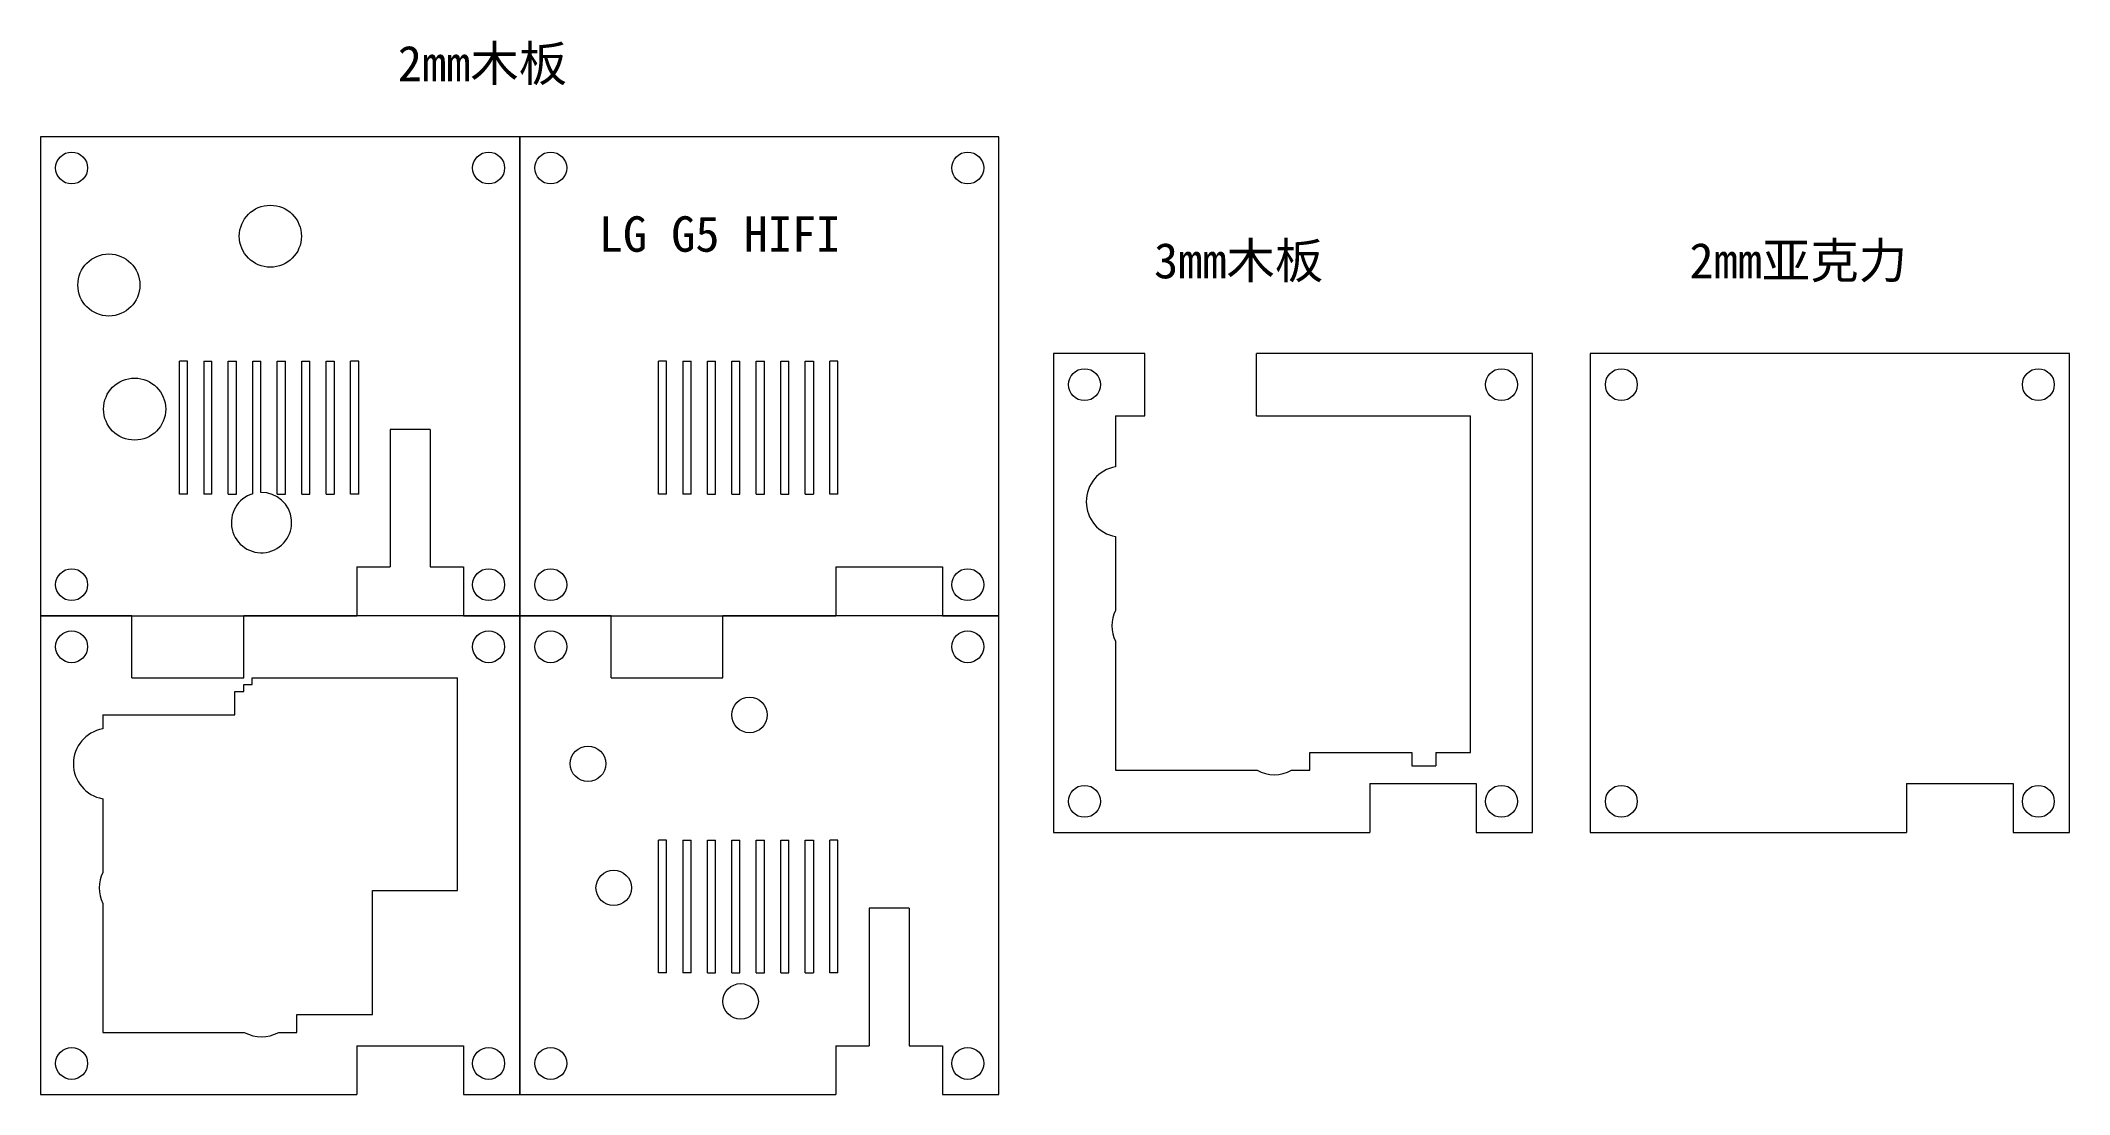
# Model space of a CAD drawing. Header units: millimetres. Extents: x -27 to 202, y -27 to 92.
import ezdxf

# ---------------------------------------------------------------- set-up
doc = ezdxf.new("R2010")
doc.units = ezdxf.units.MM

msp = doc.modelspace()

# ---------------------------------------------------------------- linework, layer by layer
at = {"color": 7, "linetype": 'Continuous', "lineweight": 15}
for p, q in [((27, 81), (-27, 81)), ((-27, 81), (-27, 27)), ((27, 27), (27, 81)), ((81, 81), (27, 81)), ((27, 81), (27, 27)), ((81, 27), (81, 81)), ((-11.36, 40.7), (-11.36, 55.7)), ((-10.44, 55.7), (-11.36, 55.7)), ((-10.44, 40.7), (-10.44, 55.7)), ((-8.6, 55.7), (-8.6, 40.7)), ((-8.6, 55.7), (-7.68, 55.7)), ((-7.68, 40.7), (-7.68, 55.7)), ((-5.84, 40.7), (-5.84, 55.7)), ((-5.84, 55.7), (-4.92, 55.7)), ((-4.92, 40.7), (-4.92, 55.7)), ((-3.09, 40.75), (-3.09, 55.7)), ((-3.09, 55.7), (-2.17, 55.7)), ((-2.17, 40.9), (-2.17, 55.7)), ((-0.33, 40.7), (-0.33, 55.7)), ((-0.33, 55.7), (0.59, 55.7)), ((0.59, 40.7), (0.59, 55.7)), ((2.43, 40.7), (2.43, 55.7)), ((2.43, 55.7), (3.34, 55.7)), ((3.34, 40.7), (3.34, 55.7)), ((5.18, 40.7), (5.18, 55.7)), ((5.18, 55.7), (6.1, 55.7)), ((6.1, 55.7), (6.1, 40.7)), ((7.94, 40.7), (7.94, 55.7)), ((8.86, 55.7), (7.94, 55.7)), ((8.86, 40.7), (8.86, 55.7)), ((42.64, 40.7), (42.64, 55.7)), ((43.56, 55.7), (42.64, 55.7)), ((43.56, 40.7), (43.56, 55.7)), ((45.4, 55.7), (45.4, 40.7)), ((45.4, 55.7), (46.32, 55.7)), ((46.32, 40.7), (46.32, 55.7)), ((48.16, 40.7), (48.16, 55.7)), ((48.16, 55.7), (49.07, 55.7)), ((49.07, 40.7), (49.07, 55.7)), ((50.91, 40.7), (50.91, 55.7)), ((50.91, 55.7), (51.83, 55.7)), ((51.83, 40.7), (51.83, 55.7)), ((53.67, 40.7), (53.67, 55.7)), ((53.67, 55.7), (54.59, 55.7)), ((54.59, 40.7), (54.59, 55.7)), ((56.42, 40.7), (56.42, 55.7)), ((56.42, 55.7), (57.34, 55.7)), ((57.34, 40.7), (57.34, 55.7)), ((59.18, 40.7), (59.18, 55.7)), ((59.18, 55.7), (60.1, 55.7)), ((60.1, 55.7), (60.1, 40.7)), ((61.94, 40.7), (61.94, 55.7)), ((62.86, 55.7), (61.94, 55.7)), ((62.86, 40.7), (62.86, 55.7)), ((97.46, 56.56), (87.16, 56.56)), ((87.16, 56.56), (87.16, 2.56)), ((97.46, 49.56), (97.46, 56.56)), ((141.16, 56.56), (110.06, 56.56)), ((110.06, 49.56), (110.06, 56.56)), ((141.16, 2.56), (141.16, 56.56)), ((201.67, 56.56), (147.67, 56.56)), ((147.67, 56.56), (147.67, 2.56)), ((201.67, 2.56), (201.67, 56.56)), ((94.16, 49.56), (94.16, 43.8)), ((94.16, 49.56), (97.46, 49.56)), ((110.06, 49.56), (134.16, 49.56)), ((134.16, 11.56), (134.16, 49.56)), ((12.4, 48), (12.4, 32.5)), ((16.9, 48), (12.4, 48)), ((16.9, 48), (16.9, 32.5)), ((-10.44, 40.7), (-11.36, 40.7)), ((-7.68, 40.7), (-8.6, 40.7)), ((-5.84, 40.7), (-4.92, 40.7)), ((-0.33, 40.7), (0.59, 40.7)), ((2.43, 40.7), (3.34, 40.7)), ((5.18, 40.7), (6.1, 40.7)), ((8.86, 40.7), (7.94, 40.7)), ((43.56, 40.7), (42.64, 40.7)), ((46.32, 40.7), (45.4, 40.7)), ((48.16, 40.7), (49.07, 40.7)), ((50.91, 40.7), (51.83, 40.7)), ((53.67, 40.7), (54.59, 40.7)), ((56.42, 40.7), (57.34, 40.7)), ((59.18, 40.7), (60.1, 40.7)), ((62.86, 40.7), (61.94, 40.7)), ((94.16, 35.93), (94.16, 27.61)), ((8.65, 32.5), (8.65, 27)), ((8.65, 32.5), (12.4, 32.5)), ((16.9, 32.5), (20.65, 32.5)), ((20.65, 32.5), (20.65, 27)), ((62.65, 32.5), (74.65, 32.5)), ((62.65, 32.5), (62.65, 27)), ((74.65, 32.5), (74.65, 27)), ((-16.7, 27), (-27, 27)), ((-27, 27), (-27, -27)), ((-27, 27), (8.65, 27)), ((-16.7, 20), (-16.7, 27)), ((27, 27), (-4.1, 27)), ((-4.1, 20), (-4.1, 27)), ((20.65, 27), (27, 27)), ((27, -27), (27, 27)), ((37.3, 27), (27, 27)), ((27, 27), (27, -27)), ((27, 27), (62.65, 27)), ((37.3, 20), (37.3, 27)), ((81, 27), (49.9, 27)), ((49.9, 20), (49.9, 27)), ((74.65, 27), (81, 27)), ((81, -27), (81, 27)), ((94.16, 24.12), (94.16, 9.56)), ((-16.7, 20), (-4.1, 20)), ((-5.1, 15.8), (-5.1, 18.46)), ((-5.1, 18.46), (-4.1, 18.46)), ((-4.1, 18.46), (-4.1, 19.23)), ((-4.1, 19.23), (-3.16, 19.23)), ((-3.16, 19.23), (-3.16, 20)), ((-3.16, 20), (20, 20)), ((20, -4), (20, 20)), ((37.3, 20), (49.9, 20)), ((-20, 15.8), (-20, 14.24)), ((-20, 15.8), (-5.1, 15.8)), ((116.06, 11.56), (127.56, 11.56)), ((116.06, 9.56), (116.06, 11.56)), ((127.56, 11.56), (127.56, 10.06)), ((130.26, 11.56), (134.16, 11.56)), ((130.26, 11.56), (130.26, 10.06)), ((94.16, 9.56), (110.12, 9.56)), ((114, 9.56), (116.06, 9.56)), ((127.56, 10.06), (130.26, 10.06)), ((122.81, 8.06), (122.81, 2.56)), ((122.81, 8.06), (134.81, 8.06)), ((134.81, 8.06), (134.81, 2.56)), ((183.32, 8.06), (183.32, 2.56)), ((183.32, 8.06), (195.32, 8.06)), ((195.32, 8.06), (195.32, 2.56)), ((-20, 6.36), (-20, -1.96)), ((87.16, 2.56), (122.81, 2.56)), ((134.81, 2.56), (141.16, 2.56)), ((147.67, 2.56), (183.32, 2.56)), ((195.32, 2.56), (201.67, 2.56)), ((42.64, -13.3), (42.64, 1.7)), ((43.56, 1.7), (42.64, 1.7)), ((43.56, -13.3), (43.56, 1.7)), ((45.4, 1.7), (45.4, -13.3)), ((45.4, 1.7), (46.32, 1.7)), ((46.32, -13.3), (46.32, 1.7)), ((48.16, -13.3), (48.16, 1.7)), ((48.16, 1.7), (49.07, 1.7)), ((49.07, -13.3), (49.07, 1.7)), ((50.91, -13.3), (50.91, 1.7)), ((50.91, 1.7), (51.83, 1.7)), ((51.83, -13.3), (51.83, 1.7)), ((53.67, -13.3), (53.67, 1.7)), ((53.67, 1.7), (54.59, 1.7)), ((54.59, -13.3), (54.59, 1.7)), ((56.42, -13.3), (56.42, 1.7)), ((56.42, 1.7), (57.34, 1.7)), ((57.34, -13.3), (57.34, 1.7)), ((59.18, -13.3), (59.18, 1.7)), ((59.18, 1.7), (60.1, 1.7)), ((60.1, 1.7), (60.1, -13.3)), ((61.94, -13.3), (61.94, 1.7)), ((62.86, 1.7), (61.94, 1.7)), ((62.86, -13.3), (62.86, 1.7)), ((10.4, -4), (20, -4)), ((10.4, -18), (10.4, -4)), ((-20, -5.44), (-20, -20)), ((66.4, -6), (66.4, -21.5)), ((70.9, -6), (66.4, -6)), ((70.9, -6), (70.9, -21.5)), ((43.56, -13.3), (42.64, -13.3)), ((46.32, -13.3), (45.4, -13.3)), ((48.16, -13.3), (49.07, -13.3)), ((50.91, -13.3), (51.83, -13.3)), ((53.67, -13.3), (54.59, -13.3)), ((56.42, -13.3), (57.34, -13.3)), ((59.18, -13.3), (60.1, -13.3)), ((62.86, -13.3), (61.94, -13.3)), ((1.9, -18), (10.4, -18)), ((1.9, -20), (1.9, -18)), ((-20, -20), (-4.04, -20)), ((-0.16, -20), (1.9, -20)), ((8.65, -21.5), (8.65, -27)), ((8.65, -21.5), (20.65, -21.5)), ((20.65, -21.5), (20.65, -27)), ((62.65, -21.5), (62.65, -27)), ((62.65, -21.5), (66.4, -21.5)), ((70.9, -21.5), (74.65, -21.5)), ((74.65, -21.5), (74.65, -27)), ((-27, -27), (8.65, -27)), ((20.65, -27), (27, -27)), ((27, -27), (62.65, -27)), ((74.65, -27), (81, -27))]:
    msp.add_line(p, q, dxfattribs=at)
for centre, radius in [((-23.5, 77.5), 1.8), ((23.5, 77.5), 1.8), ((30.5, 77.5), 1.8), ((77.5, 77.5), 1.8), ((-1.1, 69.8), 3.5), ((-19.3, 64.3), 3.5), ((-16.4, 50.3), 3.5), ((90.66, 53.06), 1.8), ((137.66, 53.06), 1.8), ((151.17, 53.06), 1.8), ((198.17, 53.06), 1.8), ((-23.5, 30.5), 1.8), ((23.5, 30.5), 1.8), ((30.5, 30.5), 1.8), ((77.5, 30.5), 1.8), ((-23.5, 23.5), 1.8), ((23.5, 23.5), 1.8), ((30.5, 23.5), 1.8), ((77.5, 23.5), 1.8), ((52.9, 15.8), 2), ((34.7, 10.3), 2), ((90.66, 6.06), 1.8), ((137.66, 6.06), 1.8), ((151.17, 6.06), 1.8), ((198.17, 6.06), 1.8), ((37.6, -3.7), 2), ((51.9, -16.5), 2), ((-23.5, -23.5), 1.8), ((23.5, -23.5), 1.8), ((30.5, -23.5), 1.8), ((77.5, -23.5), 1.8)]:
    msp.add_circle(centre, radius, dxfattribs=at)
for centre, radius, start, end in [((94.86, 39.86), 4, 100.0787, 259.9213), ((-2.1, 37.5), 3.4, 106.8844, 91.1586), ((97.76, 25.86), 4, 154.1581, 205.8419), ((-19.3, 10.3), 4, 100.0787, 259.9213), ((112.06, 13.06), 4, 241.045, 298.955), ((-16.4, -3.7), 4, 154.1581, 205.8419), ((-2.1, -16.5), 4, 241.045, 298.955)]:
    msp.add_arc(centre, radius, start, end, dxfattribs=at)

# ---------------------------------------------------------------- texts
at = {"char_height": 4, "attachment_point": 1}
for s, width, insert in [('{\\C1;2mm\\fSimSun|b0|i0|c134|p2;木板}', 28.4747, (13.27, 91.29)), ('LG G5 HIFI', 36.3108, (35.92, 72.05)), ('{\\C1;3mm\\fSimSun|b0|i0|c134|p2;木板}', 34.8863, (98.5, 69.05)), ('{\\C1;2mm\\fSimSun|b0|i0|c134|p2;亚克力}', 32.4348, (158.85, 69.05))]:
    msp.add_mtext_dynamic_manual_height_columns(s, width=width, gutter_width=31.75, heights=[0], dxfattribs=dict(at, insert=insert))

doc.saveas('drawing.dxf')
